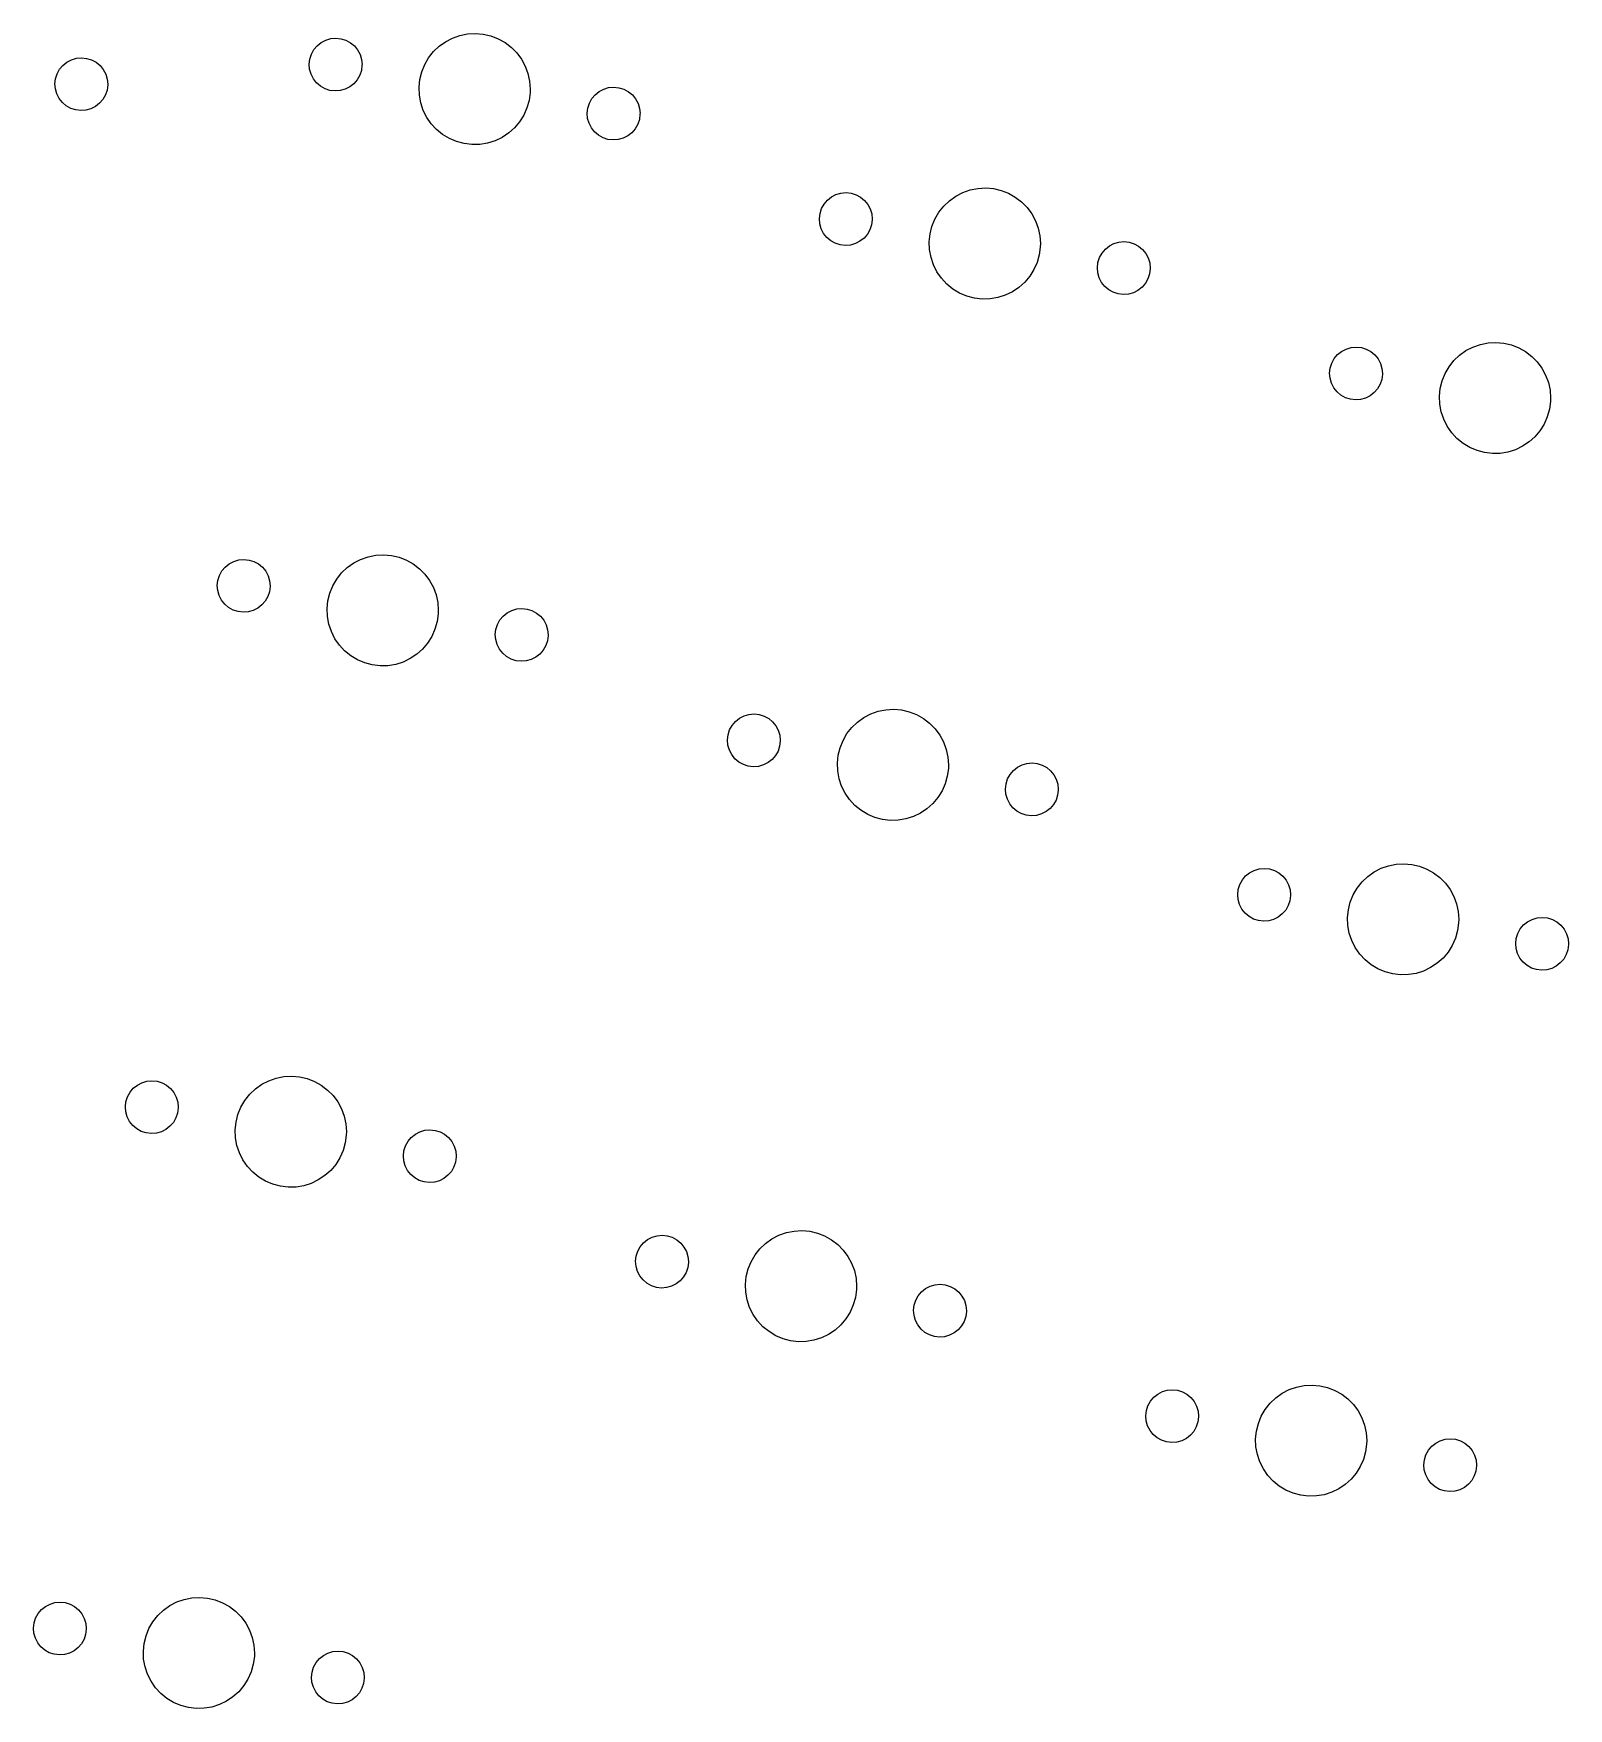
# Model space of a CAD drawing. Extents: x -68 to 324, y -171 to -29.
# Drawn here: x 74.2 to 129.4, y -106.5 to -46.2 of the extents above; entities that cross this region are included whole.
import ezdxf

# ---------------------------------------------------------------- set-up
doc = ezdxf.new("R2010")
doc.units = 0
doc.layers.add('BLACK', color=7, linetype='CONTINUOUS')

msp = doc.modelspace()

# ---------------------------------------------------------------- linework, layer by layer
at = {"layer": 'BLACK', "linetype": 'CONTINUOUS'}
for p, q in [((84.7015, -46.444), (84.8793, -46.3916)), ((84.8793, -46.3916), (85.064, -46.3748)), ((85.064, -46.3748), (85.2484, -46.3942)), ((85.2484, -46.3942), (85.4255, -46.449)), ((89.0152, -46.5017), (89.2659, -46.3714)), ((89.2659, -46.3714), (89.5324, -46.2778)), ((89.5324, -46.2778), (89.8095, -46.2227)), ((89.8095, -46.2227), (90.0916, -46.2072)), ((90.0916, -46.2072), (90.373, -46.2316)), ((90.373, -46.2316), (90.6482, -46.2953)), ((90.6482, -46.2953), (90.9117, -46.3973)), ((90.9117, -46.3973), (91.1582, -46.5353)), ((84.1281, -47.1273), (84.1842, -46.9506)), ((84.1842, -46.9506), (84.2735, -46.7881)), ((84.2735, -46.7881), (84.3927, -46.646)), ((84.3927, -46.646), (84.5371, -46.5299)), ((84.5371, -46.5299), (84.7015, -46.444)), ((85.4255, -46.449), (85.5886, -46.5372)), ((85.5886, -46.5372), (85.7314, -46.6554)), ((85.7314, -46.6554), (85.8486, -46.7991)), ((85.8486, -46.7991), (85.9356, -46.9628)), ((85.9356, -46.9628), (85.9892, -47.1403)), ((88.406, -47.0828), (88.5809, -46.8609)), ((88.5809, -46.8609), (88.7853, -46.6659)), ((88.7853, -46.6659), (89.0152, -46.5017)), ((91.1582, -46.5353), (91.3828, -46.7067)), ((91.3828, -46.7067), (91.581, -46.908)), ((91.581, -46.908), (91.7488, -47.1353)), ((75.0323, -47.6581), (75.1216, -47.4956)), ((75.1216, -47.4956), (75.2407, -47.3536)), ((75.2407, -47.3536), (75.3852, -47.2374)), ((75.3852, -47.2374), (75.5496, -47.1515)), ((75.5496, -47.1515), (75.7274, -47.0992)), ((75.7274, -47.0992), (75.9121, -47.0824)), ((75.9121, -47.0824), (76.0965, -47.1017)), ((76.0965, -47.1017), (76.2736, -47.1566)), ((76.2736, -47.1566), (76.4367, -47.2448)), ((76.4367, -47.2448), (76.5795, -47.3629)), ((76.5795, -47.3629), (76.6967, -47.5066)), ((76.6967, -47.5066), (76.7837, -47.6703)), ((84.1074, -47.3115), (84.1281, -47.1273)), ((84.1229, -47.4963), (84.1074, -47.3115)), ((84.174, -47.6745), (84.1229, -47.4963)), ((85.9837, -47.5353), (85.9252, -47.7112)), ((86.007, -47.3513), (85.9837, -47.5353)), ((85.9892, -47.1403), (86.0073, -47.3248)), ((86.0073, -47.3248), (86.007, -47.3513)), ((88.0899, -47.8631), (88.158, -47.5889)), ((88.158, -47.5889), (88.2641, -47.3271)), ((88.2641, -47.3271), (88.406, -47.0828)), ((91.7488, -47.1353), (91.883, -47.3839)), ((91.883, -47.3839), (91.9807, -47.6489)), ((74.9555, -48.0191), (74.9762, -47.8348)), ((74.971, -48.2038), (74.9555, -48.0191)), ((75.0221, -48.3821), (74.971, -48.2038)), ((74.9762, -47.8348), (75.0323, -47.6581)), ((76.7837, -47.6703), (76.8373, -47.8478)), ((76.8551, -48.0589), (76.8318, -48.2428)), ((76.8373, -47.8478), (76.8554, -48.0323)), ((76.8554, -48.0323), (76.8551, -48.0589)), ((84.2588, -47.8394), (84.174, -47.6745)), ((84.374, -47.9847), (84.2588, -47.8394)), ((84.5152, -48.1049), (84.374, -47.9847)), ((84.677, -48.1953), (84.5152, -48.1049)), ((84.8533, -48.2526), (84.677, -48.1953)), ((85.4009, -48.2105), (85.2223, -48.2604)), ((85.5664, -48.1269), (85.4009, -48.2105)), ((85.7125, -48.0128), (85.5664, -48.1269)), ((85.8336, -47.8724), (85.7125, -48.0128)), ((85.9252, -47.7112), (85.8336, -47.8724)), ((88.0611, -48.1441), (88.0899, -47.8631)), ((88.0722, -48.4264), (88.0611, -48.1441)), ((91.9807, -47.6489), (92.0402, -47.9251)), ((92.0402, -47.9251), (92.0602, -48.2069)), ((92.0602, -48.2069), (92.0562, -48.3325)), ((94.5428, -48.2941), (94.7071, -48.2082)), ((94.7071, -48.2082), (94.885, -48.1559)), ((94.885, -48.1559), (95.0696, -48.1391)), ((95.0696, -48.1391), (95.254, -48.1585)), ((95.254, -48.1585), (95.4311, -48.2133)), ((95.4311, -48.2133), (95.5942, -48.3015)), ((75.1069, -48.547), (75.0221, -48.3821)), ((75.2221, -48.6923), (75.1069, -48.547)), ((75.3633, -48.8124), (75.2221, -48.6923)), ((75.5251, -48.9029), (75.3633, -48.8124)), ((76.5606, -48.7203), (76.4145, -48.8344)), ((76.6817, -48.5799), (76.5606, -48.7203)), ((76.7733, -48.4187), (76.6817, -48.5799)), ((76.8318, -48.2428), (76.7733, -48.4187)), ((85.0374, -48.2746), (84.8533, -48.2526)), ((85.2223, -48.2604), (85.0374, -48.2746)), ((88.123, -48.7043), (88.0722, -48.4264)), ((88.2124, -48.9723), (88.123, -48.7043)), ((92.0186, -48.6125), (91.9419, -48.8844)), ((92.0562, -48.3325), (92.0186, -48.6125)), ((94.1337, -48.8915), (94.1898, -48.7148)), ((94.1898, -48.7148), (94.2791, -48.5523)), ((94.2791, -48.5523), (94.3983, -48.4103)), ((94.3983, -48.4103), (94.5428, -48.2941)), ((95.5942, -48.3015), (95.7371, -48.4197)), ((95.7371, -48.4197), (95.8543, -48.5633)), ((95.8543, -48.5633), (95.9413, -48.727)), ((95.9413, -48.727), (95.9949, -48.9045)), ((75.7014, -48.9602), (75.5251, -48.9029)), ((75.8855, -48.9821), (75.7014, -48.9602)), ((76.0704, -48.9679), (75.8855, -48.9821)), ((76.249, -48.918), (76.0704, -48.9679)), ((76.4145, -48.8344), (76.249, -48.918)), ((88.3387, -49.225), (88.2124, -48.9723)), ((88.4993, -49.4574), (88.3387, -49.225)), ((91.6782, -49.3825), (91.4964, -49.5988)), ((91.8277, -49.1428), (91.6782, -49.3825)), ((91.9419, -48.8844), (91.8277, -49.1428)), ((94.1131, -49.0758), (94.1337, -48.8915)), ((94.1286, -49.2606), (94.1131, -49.0758)), ((94.1797, -49.4388), (94.1286, -49.2606)), ((95.9894, -49.2995), (95.9308, -49.4755)), ((96.0126, -49.1156), (95.9894, -49.2995)), ((95.9949, -48.9045), (96.013, -49.0891)), ((96.013, -49.0891), (96.0126, -49.1156)), ((88.6911, -49.6649), (88.4993, -49.4574)), ((88.9101, -49.8432), (88.6911, -49.6649)), ((89.1522, -49.9889), (88.9101, -49.8432)), ((89.4123, -50.0991), (89.1522, -49.9889)), ((91.0511, -49.9442), (90.7964, -50.0665)), ((91.286, -49.7872), (91.0511, -49.9442)), ((91.4964, -49.5988), (91.286, -49.7872)), ((94.2644, -49.6037), (94.1797, -49.4388)), ((94.3796, -49.749), (94.2644, -49.6037)), ((94.5208, -49.8692), (94.3796, -49.749)), ((94.6826, -49.9596), (94.5208, -49.8692)), ((94.859, -50.0169), (94.6826, -49.9596)), ((95.0431, -50.0389), (94.859, -50.0169)), ((95.2279, -50.0246), (95.0431, -50.0389)), ((95.4065, -49.9748), (95.2279, -50.0246)), ((95.572, -49.8912), (95.4065, -49.9748)), ((95.7181, -49.777), (95.572, -49.8912)), ((95.8393, -49.6367), (95.7181, -49.777)), ((95.9308, -49.4755), (95.8393, -49.6367)), ((89.6854, -50.1715), (89.4123, -50.0991)), ((89.9659, -50.2047), (89.6854, -50.1715)), ((90.2484, -50.1981), (89.9659, -50.2047)), ((90.527, -50.1517), (90.2484, -50.1981)), ((90.7964, -50.0665), (90.527, -50.1517)), ((107.629, -51.9307), (107.896, -51.8371)), ((107.896, -51.8371), (108.173, -51.782)), ((108.173, -51.782), (108.455, -51.7664)), ((108.455, -51.7664), (108.737, -51.7908)), ((108.737, -51.7908), (109.012, -51.8546)), ((102.548, -52.5098), (102.637, -52.3473)), ((102.637, -52.3473), (102.756, -52.2053)), ((102.756, -52.2053), (102.901, -52.0891)), ((102.901, -52.0891), (103.065, -52.0032)), ((103.065, -52.0032), (103.243, -51.9509)), ((103.243, -51.9509), (103.428, -51.9341)), ((103.428, -51.9341), (103.612, -51.9535)), ((103.612, -51.9535), (103.789, -52.0083)), ((103.789, -52.0083), (103.952, -52.0965)), ((103.952, -52.0965), (104.095, -52.2147)), ((104.095, -52.2147), (104.212, -52.3583)), ((104.212, -52.3583), (104.299, -52.5221)), ((106.77, -52.642), (106.945, -52.4202)), ((106.945, -52.4202), (107.149, -52.2252)), ((107.149, -52.2252), (107.379, -52.0609)), ((107.379, -52.0609), (107.629, -51.9307)), ((109.012, -51.8546), (109.275, -51.9565)), ((109.275, -51.9565), (109.522, -52.0946)), ((109.522, -52.0946), (109.746, -52.266)), ((109.746, -52.266), (109.945, -52.4673)), ((102.471, -52.8708), (102.492, -52.6866)), ((102.487, -53.0556), (102.471, -52.8708)), ((102.492, -52.6866), (102.548, -52.5098)), ((104.299, -52.5221), (104.353, -52.6995)), ((104.371, -52.9106), (104.347, -53.0945)), ((104.353, -52.6995), (104.371, -52.8841)), ((104.371, -52.8841), (104.371, -52.9106)), ((106.522, -53.1482), (106.628, -52.8863)), ((106.628, -52.8863), (106.77, -52.642)), ((109.945, -52.4673), (110.112, -52.6945)), ((110.112, -52.6945), (110.247, -52.9432)), ((110.247, -52.9432), (110.344, -53.2082)), ((102.538, -53.2338), (102.487, -53.0556)), ((102.622, -53.3987), (102.538, -53.2338)), ((102.738, -53.544), (102.622, -53.3987)), ((102.879, -53.6642), (102.738, -53.544)), ((104.076, -53.572), (103.93, -53.6862)), ((104.197, -53.4317), (104.076, -53.572)), ((104.289, -53.2705), (104.197, -53.4317)), ((104.347, -53.0945), (104.289, -53.2705)), ((106.425, -53.7034), (106.454, -53.4223)), ((106.454, -53.4223), (106.522, -53.1482)), ((110.344, -53.2082), (110.404, -53.4844)), ((110.404, -53.4844), (110.424, -53.7662)), ((103.041, -53.7546), (102.879, -53.6642)), ((103.217, -53.8119), (103.041, -53.7546)), ((103.401, -53.8339), (103.217, -53.8119)), ((103.586, -53.8196), (103.401, -53.8339)), ((103.765, -53.7698), (103.586, -53.8196)), ((103.93, -53.6862), (103.765, -53.7698)), ((106.436, -53.9857), (106.425, -53.7034)), ((106.487, -54.2636), (106.436, -53.9857)), ((110.382, -54.1718), (110.306, -54.4437)), ((110.42, -53.8918), (110.382, -54.1718)), ((110.424, -53.7662), (110.42, -53.8918)), ((112.553, -54.2741), (112.643, -54.1116)), ((112.643, -54.1116), (112.762, -53.9696)), ((112.762, -53.9696), (112.906, -53.8534)), ((112.906, -53.8534), (113.071, -53.7675)), ((113.071, -53.7675), (113.249, -53.7152)), ((113.249, -53.7152), (113.433, -53.6984)), ((113.433, -53.6984), (113.618, -53.7177)), ((113.618, -53.7177), (113.795, -53.7726)), ((113.795, -53.7726), (113.958, -53.8607)), ((113.958, -53.8607), (114.101, -53.9789)), ((114.101, -53.9789), (114.218, -54.1226)), ((114.218, -54.1226), (114.305, -54.2863)), ((106.576, -54.5316), (106.487, -54.2636)), ((106.702, -54.7843), (106.576, -54.5316)), ((106.863, -55.0167), (106.702, -54.7843)), ((110.191, -54.7021), (110.042, -54.9418)), ((110.306, -54.4437), (110.191, -54.7021)), ((112.477, -54.6351), (112.497, -54.4508)), ((112.492, -54.8198), (112.477, -54.6351)), ((112.543, -54.9981), (112.492, -54.8198)), ((112.497, -54.4508), (112.553, -54.2741)), ((114.305, -54.2863), (114.359, -54.4638)), ((114.376, -54.6749), (114.353, -54.8588)), ((114.359, -54.4638), (114.377, -54.6483)), ((114.377, -54.6483), (114.376, -54.6749)), ((107.055, -55.2241), (106.863, -55.0167)), ((107.274, -55.4025), (107.055, -55.2241)), ((107.516, -55.5482), (107.274, -55.4025)), ((109.65, -55.3465), (109.415, -55.5035)), ((109.86, -55.158), (109.65, -55.3465)), ((110.042, -54.9418), (109.86, -55.158)), ((112.628, -55.163), (112.543, -54.9981)), ((112.743, -55.3083), (112.628, -55.163)), ((112.884, -55.4284), (112.743, -55.3083)), ((113.046, -55.5189), (112.884, -55.4284)), ((113.936, -55.4504), (113.77, -55.534)), ((114.082, -55.3363), (113.936, -55.4504)), ((114.203, -55.1959), (114.082, -55.3363)), ((114.294, -55.0347), (114.203, -55.1959)), ((114.353, -54.8588), (114.294, -55.0347)), ((107.776, -55.6584), (107.516, -55.5482)), ((108.049, -55.7308), (107.776, -55.6584)), ((108.33, -55.764), (108.049, -55.7308)), ((108.612, -55.7573), (108.33, -55.764)), ((108.891, -55.7109), (108.612, -55.7573)), ((109.16, -55.6258), (108.891, -55.7109)), ((109.415, -55.5035), (109.16, -55.6258)), ((113.223, -55.5762), (113.046, -55.5189)), ((113.407, -55.5981), (113.223, -55.5762)), ((113.592, -55.5839), (113.407, -55.5981)), ((113.77, -55.534), (113.592, -55.5839)), ((121.001, -57.9066), (121.12, -57.7646)), ((121.12, -57.7646), (121.264, -57.6484)), ((121.264, -57.6484), (121.429, -57.5625)), ((121.429, -57.5625), (121.607, -57.5102)), ((121.607, -57.5102), (121.791, -57.4934)), ((121.791, -57.4934), (121.976, -57.5127)), ((121.976, -57.5127), (122.153, -57.5676)), ((122.153, -57.5676), (122.316, -57.6557)), ((122.316, -57.6557), (122.459, -57.7739)), ((122.459, -57.7739), (122.576, -57.9176)), ((125.308, -57.9794), (125.513, -57.7844)), ((125.513, -57.7844), (125.742, -57.6202)), ((125.742, -57.6202), (125.993, -57.49)), ((125.993, -57.49), (126.26, -57.3964)), ((126.26, -57.3964), (126.537, -57.3412)), ((126.537, -57.3412), (126.819, -57.3257)), ((126.819, -57.3257), (127.1, -57.3501)), ((127.1, -57.3501), (127.375, -57.4139)), ((127.375, -57.4139), (127.639, -57.5158)), ((127.639, -57.5158), (127.885, -57.6539)), ((127.885, -57.6539), (128.11, -57.8252)), ((128.11, -57.8252), (128.308, -58.0266)), ((120.835, -58.4301), (120.855, -58.2458)), ((120.85, -58.6148), (120.835, -58.4301)), ((120.855, -58.2458), (120.911, -58.0691)), ((120.911, -58.0691), (121.001, -57.9066)), ((122.576, -57.9176), (122.663, -58.0813)), ((122.663, -58.0813), (122.716, -58.2588)), ((122.734, -58.4699), (122.711, -58.6538)), ((122.716, -58.2588), (122.735, -58.4433)), ((122.735, -58.4433), (122.734, -58.4699)), ((124.885, -58.7074), (124.991, -58.4456)), ((124.991, -58.4456), (125.133, -58.2013)), ((125.133, -58.2013), (125.308, -57.9794)), ((128.308, -58.0266), (128.476, -58.2538)), ((128.476, -58.2538), (128.61, -58.5024)), ((120.901, -58.7931), (120.85, -58.6148)), ((120.986, -58.958), (120.901, -58.7931)), ((121.101, -59.1033), (120.986, -58.958)), ((122.561, -58.9909), (122.44, -59.1313)), ((122.652, -58.8297), (122.561, -58.9909)), ((122.711, -58.6538), (122.652, -58.8297)), ((124.788, -59.2626), (124.817, -58.9816)), ((124.817, -58.9816), (124.885, -58.7074)), ((128.61, -58.5024), (128.708, -58.7675)), ((128.708, -58.7675), (128.767, -59.0437)), ((128.767, -59.0437), (128.787, -59.3255)), ((121.242, -59.2234), (121.101, -59.1033)), ((121.404, -59.3139), (121.242, -59.2234)), ((121.581, -59.3712), (121.404, -59.3139)), ((121.765, -59.3931), (121.581, -59.3712)), ((121.95, -59.3789), (121.765, -59.3931)), ((122.128, -59.329), (121.95, -59.3789)), ((122.294, -59.2454), (122.128, -59.329)), ((122.44, -59.1313), (122.294, -59.2454)), ((124.799, -59.5449), (124.788, -59.2626)), ((124.85, -59.8228), (124.799, -59.5449)), ((128.783, -59.451), (128.746, -59.731)), ((128.787, -59.3255), (128.783, -59.451)), ((124.94, -60.0908), (124.85, -59.8228)), ((125.066, -60.3436), (124.94, -60.0908)), ((128.555, -60.2613), (128.405, -60.501)), ((128.669, -60.0029), (128.555, -60.2613)), ((128.746, -59.731), (128.669, -60.0029)), ((125.227, -60.576), (125.066, -60.3436)), ((125.418, -60.7834), (125.227, -60.576)), ((125.637, -60.9618), (125.418, -60.7834)), ((128.224, -60.7173), (128.013, -60.9058)), ((128.405, -60.501), (128.224, -60.7173)), ((125.879, -61.1075), (125.637, -60.9618)), ((126.14, -61.2176), (125.879, -61.1075)), ((126.413, -61.29), (126.14, -61.2176)), ((126.693, -61.3232), (126.413, -61.29)), ((126.976, -61.3166), (126.693, -61.3232)), ((127.254, -61.2702), (126.976, -61.3166)), ((127.524, -61.185), (127.254, -61.2702)), ((127.778, -61.0627), (127.524, -61.185)), ((128.013, -60.9058), (127.778, -61.0627)), ((85.9579, -65.132), (86.2244, -65.0384)), ((86.2244, -65.0384), (86.5015, -64.9833)), ((86.5015, -64.9833), (86.7836, -64.9678)), ((86.7836, -64.9678), (87.065, -64.9921)), ((87.065, -64.9921), (87.3402, -65.0559)), ((87.3402, -65.0559), (87.6037, -65.1579)), ((80.8762, -65.7111), (80.9655, -65.5487)), ((80.9655, -65.5487), (81.0847, -65.4066)), ((81.0847, -65.4066), (81.2291, -65.2905)), ((81.2291, -65.2905), (81.3935, -65.2046)), ((81.3935, -65.2046), (81.5713, -65.1522)), ((81.5713, -65.1522), (81.756, -65.1354)), ((81.756, -65.1354), (81.9404, -65.1548)), ((81.9404, -65.1548), (82.1175, -65.2096)), ((82.1175, -65.2096), (82.2806, -65.2978)), ((82.2806, -65.2978), (82.4234, -65.416)), ((82.4234, -65.416), (82.5406, -65.5597)), ((82.5406, -65.5597), (82.6277, -65.7234)), ((85.098, -65.8434), (85.2729, -65.6215)), ((85.2729, -65.6215), (85.4773, -65.4265)), ((85.4773, -65.4265), (85.7072, -65.2622)), ((85.7072, -65.2622), (85.9579, -65.132)), ((87.6037, -65.1579), (87.8502, -65.2959)), ((87.8502, -65.2959), (88.0748, -65.4673)), ((88.0748, -65.4673), (88.273, -65.6686)), ((88.273, -65.6686), (88.4408, -65.8959)), ((80.7994, -66.0721), (80.8201, -65.8879)), ((80.8149, -66.2569), (80.7994, -66.0721)), ((80.866, -66.4351), (80.8149, -66.2569)), ((80.8201, -65.8879), (80.8762, -65.7111)), ((82.6757, -66.2959), (82.6172, -66.4718)), ((82.6277, -65.7234), (82.6812, -65.9009)), ((82.699, -66.1119), (82.6757, -66.2959)), ((82.6812, -65.9009), (82.6993, -66.0854)), ((82.6993, -66.0854), (82.699, -66.1119)), ((84.85, -66.3495), (84.9561, -66.0876)), ((84.9561, -66.0876), (85.098, -65.8434)), ((88.4408, -65.8959), (88.575, -66.1445)), ((88.575, -66.1445), (88.6727, -66.4095)), ((80.9508, -66.6), (80.866, -66.4351)), ((81.066, -66.7453), (80.9508, -66.6)), ((81.2072, -66.8655), (81.066, -66.7453)), ((81.369, -66.9559), (81.2072, -66.8655)), ((82.2584, -66.8875), (82.0929, -66.9711)), ((82.4045, -66.7733), (82.2584, -66.8875)), ((82.5256, -66.633), (82.4045, -66.7733)), ((82.6172, -66.4718), (82.5256, -66.633)), ((84.7531, -66.9047), (84.7819, -66.6237)), ((84.7642, -67.187), (84.7531, -66.9047)), ((84.7819, -66.6237), (84.85, -66.3495)), ((88.6727, -66.4095), (88.7322, -66.6857)), ((88.7322, -66.6857), (88.7522, -66.9675)), ((91.577, -66.9165), (91.7616, -66.8997)), ((91.7616, -66.8997), (91.946, -66.9191)), ((81.5453, -67.0132), (81.369, -66.9559)), ((81.7294, -67.0352), (81.5453, -67.0132)), ((81.9143, -67.021), (81.7294, -67.0352)), ((82.0929, -66.9711), (81.9143, -67.021)), ((84.815, -67.4649), (84.7642, -67.187)), ((84.9044, -67.7329), (84.815, -67.4649)), ((88.7106, -67.3731), (88.6339, -67.645)), ((88.7482, -67.0931), (88.7106, -67.3731)), ((88.7522, -66.9675), (88.7482, -67.0931)), ((90.8257, -67.6521), (90.8818, -67.4754)), ((90.8818, -67.4754), (90.9711, -67.3129)), ((90.9711, -67.3129), (91.0903, -67.1709)), ((91.0903, -67.1709), (91.2348, -67.0547)), ((91.2348, -67.0547), (91.3991, -66.9688)), ((91.3991, -66.9688), (91.577, -66.9165)), ((91.946, -66.9191), (92.1231, -66.9739)), ((92.1231, -66.9739), (92.2862, -67.0621)), ((92.2862, -67.0621), (92.4291, -67.1803)), ((92.4291, -67.1803), (92.5463, -67.3239)), ((92.5463, -67.3239), (92.6333, -67.4876)), ((92.6333, -67.4876), (92.6869, -67.6651)), ((85.0307, -67.9856), (84.9044, -67.7329)), ((85.1913, -68.218), (85.0307, -67.9856)), ((88.5197, -67.9034), (88.3702, -68.1431)), ((88.6339, -67.645), (88.5197, -67.9034)), ((90.8051, -67.8364), (90.8257, -67.6521)), ((90.8206, -68.0211), (90.8051, -67.8364)), ((90.8717, -68.1994), (90.8206, -68.0211)), ((92.6814, -68.0601), (92.6228, -68.2361)), ((92.7046, -67.8762), (92.6814, -68.0601)), ((92.6869, -67.6651), (92.705, -67.8497)), ((92.705, -67.8497), (92.7046, -67.8762)), ((85.3831, -68.4255), (85.1913, -68.218)), ((85.6021, -68.6038), (85.3831, -68.4255)), ((85.8442, -68.7495), (85.6021, -68.6038)), ((87.7431, -68.7048), (87.4884, -68.8271)), ((87.978, -68.5478), (87.7431, -68.7048)), ((88.1884, -68.3593), (87.978, -68.5478)), ((88.3702, -68.1431), (88.1884, -68.3593)), ((90.9564, -68.3643), (90.8717, -68.1994)), ((91.0716, -68.5096), (90.9564, -68.3643)), ((91.2128, -68.6297), (91.0716, -68.5096)), ((91.3746, -68.7202), (91.2128, -68.6297)), ((92.264, -68.6518), (92.0985, -68.7354)), ((92.4101, -68.5376), (92.264, -68.6518)), ((92.5313, -68.3973), (92.4101, -68.5376)), ((92.6228, -68.2361), (92.5313, -68.3973)), ((86.1043, -68.8597), (85.8442, -68.7495)), ((86.3774, -68.9321), (86.1043, -68.8597)), ((86.6579, -68.9653), (86.3774, -68.9321)), ((86.9404, -68.9586), (86.6579, -68.9653)), ((87.219, -68.9123), (86.9404, -68.9586)), ((87.4884, -68.8271), (87.219, -68.9123)), ((91.551, -68.7775), (91.3746, -68.7202)), ((91.7351, -68.7994), (91.551, -68.7775)), ((91.9199, -68.7852), (91.7351, -68.7994)), ((92.0985, -68.7354), (91.9199, -68.7852)), ((99.2398, -71.2704), (99.3291, -71.1079)), ((99.3291, -71.1079), (99.4483, -70.9659)), ((99.4483, -70.9659), (99.5928, -70.8497)), ((99.5928, -70.8497), (99.7571, -70.7638)), ((99.7571, -70.7638), (99.935, -70.7115)), ((99.935, -70.7115), (100.12, -70.6947)), ((100.12, -70.6947), (100.304, -70.7141)), ((100.304, -70.7141), (100.481, -70.7689)), ((100.481, -70.7689), (100.644, -70.8571)), ((100.644, -70.8571), (100.787, -70.9753)), ((100.787, -70.9753), (100.904, -71.1189)), ((100.904, -71.1189), (100.991, -71.2826)), ((103.637, -71.1808), (103.841, -70.9858)), ((103.841, -70.9858), (104.071, -70.8215)), ((104.071, -70.8215), (104.321, -70.6913)), ((104.321, -70.6913), (104.588, -70.5977)), ((104.588, -70.5977), (104.865, -70.5426)), ((104.865, -70.5426), (105.147, -70.527)), ((105.147, -70.527), (105.429, -70.5514)), ((105.429, -70.5514), (105.704, -70.6152)), ((105.704, -70.6152), (105.967, -70.7171)), ((105.967, -70.7171), (106.214, -70.8552)), ((106.214, -70.8552), (106.438, -71.0266)), ((106.438, -71.0266), (106.637, -71.2279)), ((99.1631, -71.6314), (99.1837, -71.4471)), ((99.1786, -71.8161), (99.1631, -71.6314)), ((99.1837, -71.4471), (99.2398, -71.2704)), ((100.991, -71.2826), (101.045, -71.4601)), ((101.063, -71.6712), (101.039, -71.8551)), ((101.045, -71.4601), (101.063, -71.6447)), ((101.063, -71.6447), (101.063, -71.6712)), ((103.214, -71.9088), (103.32, -71.6469)), ((103.32, -71.6469), (103.462, -71.4026)), ((103.462, -71.4026), (103.637, -71.1808)), ((106.637, -71.2279), (106.804, -71.4551)), ((106.804, -71.4551), (106.939, -71.7038)), ((106.939, -71.7038), (107.036, -71.9688)), ((99.2297, -71.9944), (99.1786, -71.8161)), ((99.3144, -72.1593), (99.2297, -71.9944)), ((99.4296, -72.3046), (99.3144, -72.1593)), ((99.5708, -72.4247), (99.4296, -72.3046)), ((100.768, -72.3326), (100.622, -72.4468)), ((100.889, -72.1923), (100.768, -72.3326)), ((100.981, -72.0311), (100.889, -72.1923)), ((101.039, -71.8551), (100.981, -72.0311)), ((103.117, -72.464), (103.146, -72.1829)), ((103.146, -72.1829), (103.214, -71.9088)), ((107.036, -71.9688), (107.096, -72.245)), ((107.096, -72.245), (107.116, -72.5268)), ((99.7326, -72.5152), (99.5708, -72.4247)), ((99.909, -72.5725), (99.7326, -72.5152)), ((100.093, -72.5944), (99.909, -72.5725)), ((100.278, -72.5802), (100.093, -72.5944)), ((100.457, -72.5304), (100.278, -72.5802)), ((100.622, -72.4468), (100.457, -72.5304)), ((103.128, -72.7463), (103.117, -72.464)), ((103.179, -73.0242), (103.128, -72.7463)), ((107.074, -72.9324), (106.998, -73.2043)), ((107.112, -72.6524), (107.074, -72.9324)), ((107.116, -72.5268), (107.112, -72.6524)), ((109.245, -73.0347), (109.335, -72.8722)), ((109.335, -72.8722), (109.454, -72.7302)), ((109.454, -72.7302), (109.598, -72.614)), ((109.598, -72.614), (109.763, -72.5281)), ((109.763, -72.5281), (109.941, -72.4757)), ((109.941, -72.4757), (110.125, -72.4589)), ((110.125, -72.4589), (110.31, -72.4783)), ((110.31, -72.4783), (110.487, -72.5332)), ((110.487, -72.5332), (110.65, -72.6213)), ((110.65, -72.6213), (110.793, -72.7395)), ((110.793, -72.7395), (110.91, -72.8832)), ((110.91, -72.8832), (110.997, -73.0469)), ((103.268, -73.2922), (103.179, -73.0242)), ((103.394, -73.5449), (103.268, -73.2922)), ((106.883, -73.4626), (106.734, -73.7024)), ((106.998, -73.2043), (106.883, -73.4626)), ((109.169, -73.3957), (109.189, -73.2114)), ((109.184, -73.5804), (109.169, -73.3957)), ((109.189, -73.2114), (109.245, -73.0347)), ((110.997, -73.0469), (111.051, -73.2244)), ((111.068, -73.4354), (111.045, -73.6194)), ((111.051, -73.2244), (111.069, -73.4089)), ((111.069, -73.4089), (111.068, -73.4354)), ((103.555, -73.7773), (103.394, -73.5449)), ((103.747, -73.9847), (103.555, -73.7773)), ((103.966, -74.1631), (103.747, -73.9847)), ((106.342, -74.1071), (106.107, -74.2641)), ((106.552, -73.9186), (106.342, -74.1071)), ((106.734, -73.7024), (106.552, -73.9186)), ((109.235, -73.7586), (109.184, -73.5804)), ((109.32, -73.9235), (109.235, -73.7586)), ((109.435, -74.0688), (109.32, -73.9235)), ((109.576, -74.189), (109.435, -74.0688)), ((110.774, -74.0969), (110.628, -74.211)), ((110.895, -73.9565), (110.774, -74.0969)), ((110.986, -73.7953), (110.895, -73.9565)), ((111.045, -73.6194), (110.986, -73.7953)), ((104.208, -74.3088), (103.966, -74.1631)), ((104.468, -74.419), (104.208, -74.3088)), ((104.741, -74.4914), (104.468, -74.419)), ((105.022, -74.5246), (104.741, -74.4914)), ((105.304, -74.5179), (105.022, -74.5246)), ((105.583, -74.4715), (105.304, -74.5179)), ((105.852, -74.3863), (105.583, -74.4715)), ((106.107, -74.2641), (105.852, -74.3863)), ((109.738, -74.2795), (109.576, -74.189)), ((109.915, -74.3368), (109.738, -74.2795)), ((110.099, -74.3587), (109.915, -74.3368)), ((110.284, -74.3445), (110.099, -74.3587)), ((110.462, -74.2946), (110.284, -74.3445)), ((110.628, -74.211), (110.462, -74.2946)), ((117.693, -76.6672), (117.812, -76.5252)), ((117.812, -76.5252), (117.956, -76.409)), ((117.956, -76.409), (118.121, -76.3231)), ((118.121, -76.3231), (118.299, -76.2707)), ((118.299, -76.2707), (118.483, -76.2539)), ((118.483, -76.2539), (118.668, -76.2733)), ((118.668, -76.2733), (118.845, -76.3282)), ((118.845, -76.3282), (119.008, -76.4163)), ((119.008, -76.4163), (119.151, -76.5345)), ((119.151, -76.5345), (119.268, -76.6782)), ((122, -76.74), (122.205, -76.545)), ((122.205, -76.545), (122.434, -76.3808)), ((122.434, -76.3808), (122.685, -76.2505)), ((122.685, -76.2505), (122.952, -76.1569)), ((122.952, -76.1569), (123.229, -76.1018)), ((123.229, -76.1018), (123.511, -76.0863)), ((123.511, -76.0863), (123.792, -76.1107)), ((123.792, -76.1107), (124.067, -76.1745)), ((124.067, -76.1745), (124.331, -76.2764)), ((124.331, -76.2764), (124.577, -76.4144)), ((124.577, -76.4144), (124.802, -76.5858)), ((117.527, -77.1907), (117.547, -77.0064)), ((117.547, -77.0064), (117.603, -76.8297)), ((117.603, -76.8297), (117.693, -76.6672)), ((119.268, -76.6782), (119.355, -76.8419)), ((119.355, -76.8419), (119.408, -77.0194)), ((119.408, -77.0194), (119.427, -77.2039)), ((121.683, -77.2062), (121.825, -76.9619)), ((121.825, -76.9619), (122, -76.74)), ((124.802, -76.5858), (125, -76.7872)), ((125, -76.7872), (125.168, -77.0144)), ((125.168, -77.0144), (125.302, -77.263)), ((117.542, -77.3754), (117.527, -77.1907)), ((117.593, -77.5536), (117.542, -77.3754)), ((117.678, -77.7185), (117.593, -77.5536)), ((117.793, -77.8638), (117.678, -77.7185)), ((119.253, -77.7515), (119.132, -77.8919)), ((119.344, -77.5903), (119.253, -77.7515)), ((119.403, -77.4144), (119.344, -77.5903)), ((119.426, -77.2304), (119.403, -77.4144)), ((119.427, -77.2039), (119.426, -77.2304)), ((121.48, -78.0232), (121.509, -77.7422)), ((121.509, -77.7422), (121.577, -77.468)), ((121.577, -77.468), (121.683, -77.2062)), ((125.302, -77.263), (125.4, -77.5281)), ((125.4, -77.5281), (125.459, -77.8043)), ((117.934, -77.984), (117.793, -77.8638)), ((118.096, -78.0745), (117.934, -77.984)), ((118.273, -78.1318), (118.096, -78.0745)), ((118.457, -78.1537), (118.273, -78.1318)), ((118.642, -78.1395), (118.457, -78.1537)), ((118.82, -78.0896), (118.642, -78.1395)), ((118.986, -78.006), (118.82, -78.0896)), ((119.132, -77.8919), (118.986, -78.006)), ((121.491, -78.3055), (121.48, -78.0232)), ((121.542, -78.5834), (121.491, -78.3055)), ((125.475, -78.2116), (125.438, -78.4916)), ((125.459, -77.8043), (125.479, -78.0861)), ((125.479, -78.0861), (125.475, -78.2116)), ((127.698, -78.4315), (127.818, -78.2894)), ((127.818, -78.2894), (127.962, -78.1733)), ((127.962, -78.1733), (128.126, -78.0874)), ((128.126, -78.0874), (128.304, -78.035)), ((128.304, -78.035), (128.489, -78.0182)), ((128.489, -78.0182), (128.673, -78.0376)), ((128.673, -78.0376), (128.85, -78.0924)), ((128.85, -78.0924), (129.013, -78.1806)), ((129.013, -78.1806), (129.156, -78.2988)), ((129.156, -78.2988), (129.274, -78.4425)), ((121.632, -78.8514), (121.542, -78.5834)), ((121.758, -79.1041), (121.632, -78.8514)), ((125.361, -78.7635), (125.247, -79.0219)), ((125.438, -78.4916), (125.361, -78.7635)), ((127.532, -78.9549), (127.553, -78.7707)), ((127.548, -79.1397), (127.532, -78.9549)), ((127.553, -78.7707), (127.609, -78.5939)), ((127.609, -78.5939), (127.698, -78.4315)), ((129.274, -78.4425), (129.361, -78.6062)), ((129.361, -78.6062), (129.414, -78.7837)), ((129.414, -78.7837), (129.432, -78.9682)), ((121.919, -79.3365), (121.758, -79.1041)), ((122.11, -79.544), (121.919, -79.3365)), ((122.329, -79.7224), (122.11, -79.544)), ((124.916, -79.4779), (124.705, -79.6664)), ((125.097, -79.2616), (124.916, -79.4779)), ((125.247, -79.0219), (125.097, -79.2616)), ((127.599, -79.3179), (127.548, -79.1397)), ((127.684, -79.4828), (127.599, -79.3179)), ((127.799, -79.6281), (127.684, -79.4828)), ((129.259, -79.5158), (129.137, -79.6562)), ((129.35, -79.3546), (129.259, -79.5158)), ((129.409, -79.1787), (129.35, -79.3546)), ((129.432, -78.9947), (129.409, -79.1787)), ((129.432, -78.9682), (129.432, -78.9947)), ((122.571, -79.8681), (122.329, -79.7224)), ((122.832, -79.9782), (122.571, -79.8681)), ((123.105, -80.0506), (122.832, -79.9782)), ((123.385, -80.0838), (123.105, -80.0506)), ((123.668, -80.0772), (123.385, -80.0838)), ((123.946, -80.0308), (123.668, -80.0772)), ((124.216, -79.9456), (123.946, -80.0308)), ((124.47, -79.8233), (124.216, -79.9456)), ((124.705, -79.6664), (124.47, -79.8233)), ((127.94, -79.7483), (127.799, -79.6281)), ((128.102, -79.8387), (127.94, -79.7483)), ((128.278, -79.896), (128.102, -79.8387)), ((128.462, -79.918), (128.278, -79.896)), ((128.647, -79.9038), (128.462, -79.918)), ((128.826, -79.8539), (128.647, -79.9038)), ((128.991, -79.7703), (128.826, -79.8539)), ((129.137, -79.6562), (128.991, -79.7703)), ((82.9164, -83.799), (83.1935, -83.7439)), ((83.1935, -83.7439), (83.4756, -83.7284)), ((83.4756, -83.7284), (83.757, -83.7527)), ((83.757, -83.7527), (84.0322, -83.8165)), ((77.5682, -84.4717), (77.6575, -84.3093)), ((77.6575, -84.3093), (77.7767, -84.1672)), ((77.7767, -84.1672), (77.9212, -84.051)), ((77.9212, -84.051), (78.0855, -83.9651)), ((78.0855, -83.9651), (78.2633, -83.9128)), ((78.2633, -83.9128), (78.448, -83.896)), ((78.448, -83.896), (78.6324, -83.9154)), ((78.6324, -83.9154), (78.8095, -83.9702)), ((78.8095, -83.9702), (78.9726, -84.0584)), ((78.9726, -84.0584), (79.1154, -84.1766)), ((79.1154, -84.1766), (79.2326, -84.3203)), ((79.2326, -84.3203), (79.3197, -84.484)), ((81.79, -84.6039), (81.9649, -84.3821)), ((81.9649, -84.3821), (82.1693, -84.1871)), ((82.1693, -84.1871), (82.3992, -84.0228)), ((82.3992, -84.0228), (82.6499, -83.8926)), ((82.6499, -83.8926), (82.9164, -83.799)), ((84.0322, -83.8165), (84.2957, -83.9185)), ((84.2957, -83.9185), (84.5422, -84.0565)), ((84.5422, -84.0565), (84.7668, -84.2279)), ((84.7668, -84.2279), (84.965, -84.4292)), ((77.4914, -84.8327), (77.5121, -84.6485)), ((77.5069, -85.0175), (77.4914, -84.8327)), ((77.5121, -84.6485), (77.5682, -84.4717)), ((79.3197, -84.484), (79.3732, -84.6615)), ((79.391, -84.8725), (79.3677, -85.0564)), ((79.3732, -84.6615), (79.3913, -84.846)), ((79.3913, -84.846), (79.391, -84.8725)), ((81.542, -85.1101), (81.6481, -84.8482)), ((81.6481, -84.8482), (81.79, -84.6039)), ((84.965, -84.4292), (85.1328, -84.6565)), ((85.1328, -84.6565), (85.267, -84.9051)), ((85.267, -84.9051), (85.3647, -85.1701)), ((77.558, -85.1957), (77.5069, -85.0175)), ((77.6428, -85.3606), (77.558, -85.1957)), ((77.758, -85.5059), (77.6428, -85.3606)), ((77.8992, -85.6261), (77.758, -85.5059)), ((79.0965, -85.5339), (78.9504, -85.6481)), ((79.2176, -85.3936), (79.0965, -85.5339)), ((79.3092, -85.2324), (79.2176, -85.3936)), ((79.3677, -85.0564), (79.3092, -85.2324)), ((81.4451, -85.6653), (81.4739, -85.3842)), ((81.4739, -85.3842), (81.542, -85.1101)), ((85.3647, -85.1701), (85.4242, -85.4463)), ((85.4242, -85.4463), (85.4442, -85.7281)), ((78.061, -85.7165), (77.8992, -85.6261)), ((78.2373, -85.7738), (78.061, -85.7165)), ((78.4214, -85.7958), (78.2373, -85.7738)), ((78.6063, -85.7815), (78.4214, -85.7958)), ((78.7849, -85.7317), (78.6063, -85.7815)), ((78.9504, -85.6481), (78.7849, -85.7317)), ((81.4562, -85.9476), (81.4451, -85.6653)), ((81.507, -86.2255), (81.4562, -85.9476)), ((85.4026, -86.1337), (85.3259, -86.4056)), ((85.4402, -85.8537), (85.4026, -86.1337)), ((85.4442, -85.7281), (85.4402, -85.8537)), ((87.5738, -86.236), (87.6631, -86.0735)), ((87.6631, -86.0735), (87.7823, -85.9315)), ((87.7823, -85.9315), (87.9268, -85.8153)), ((87.9268, -85.8153), (88.0911, -85.7294)), ((88.0911, -85.7294), (88.269, -85.6771)), ((88.269, -85.6771), (88.4536, -85.6603)), ((88.4536, -85.6603), (88.638, -85.6796)), ((88.638, -85.6796), (88.8151, -85.7345)), ((88.8151, -85.7345), (88.9782, -85.8227)), ((88.9782, -85.8227), (89.1211, -85.9408)), ((89.1211, -85.9408), (89.2383, -86.0845)), ((89.2383, -86.0845), (89.3253, -86.2482)), ((81.5964, -86.4935), (81.507, -86.2255)), ((81.7227, -86.7462), (81.5964, -86.4935)), ((81.8833, -86.9786), (81.7227, -86.7462)), ((85.2117, -86.664), (85.0622, -86.9037)), ((85.3259, -86.4056), (85.2117, -86.664)), ((87.4971, -86.597), (87.5177, -86.4127)), ((87.5126, -86.7817), (87.4971, -86.597)), ((87.5637, -86.96), (87.5126, -86.7817)), ((87.5177, -86.4127), (87.5738, -86.236)), ((89.3253, -86.2482), (89.3789, -86.4257)), ((89.3966, -86.6368), (89.3734, -86.8207)), ((89.3789, -86.4257), (89.397, -86.6102)), ((89.397, -86.6102), (89.3966, -86.6368)), ((82.0751, -87.186), (81.8833, -86.9786)), ((82.2941, -87.3644), (82.0751, -87.186)), ((82.5362, -87.5101), (82.2941, -87.3644)), ((84.67, -87.3084), (84.4351, -87.4654)), ((84.8804, -87.1199), (84.67, -87.3084)), ((85.0622, -86.9037), (84.8804, -87.1199)), ((87.6484, -87.1249), (87.5637, -86.96)), ((87.7636, -87.2702), (87.6484, -87.1249)), ((87.9048, -87.3903), (87.7636, -87.2702)), ((88.0666, -87.4808), (87.9048, -87.3903)), ((89.1021, -87.2982), (88.956, -87.4124)), ((89.2233, -87.1579), (89.1021, -87.2982)), ((89.3148, -86.9966), (89.2233, -87.1579)), ((89.3734, -86.8207), (89.3148, -86.9966)), ((82.7963, -87.6203), (82.5362, -87.5101)), ((83.0694, -87.6927), (82.7963, -87.6203)), ((83.3499, -87.7259), (83.0694, -87.6927)), ((83.6324, -87.7192), (83.3499, -87.7259)), ((83.9111, -87.6728), (83.6324, -87.7192)), ((84.1804, -87.5877), (83.9111, -87.6728)), ((84.4351, -87.4654), (84.1804, -87.5877)), ((88.243, -87.5381), (88.0666, -87.4808)), ((88.4271, -87.56), (88.243, -87.5381)), ((88.6119, -87.5458), (88.4271, -87.56)), ((88.7905, -87.4959), (88.6119, -87.5458)), ((88.956, -87.4124), (88.7905, -87.4959)), ((96.0211, -89.8685), (96.1403, -89.7265)), ((96.1403, -89.7265), (96.2848, -89.6103)), ((96.2848, -89.6103), (96.4491, -89.5244)), ((96.4491, -89.5244), (96.627, -89.4721)), ((96.627, -89.4721), (96.8116, -89.4553)), ((96.8116, -89.4553), (96.996, -89.4746)), ((96.996, -89.4746), (97.1731, -89.5295)), ((97.1731, -89.5295), (97.3362, -89.6177)), ((97.3362, -89.6177), (97.4791, -89.7358)), ((97.4791, -89.7358), (97.5962, -89.8795)), ((100.329, -89.9413), (100.533, -89.7463)), ((100.533, -89.7463), (100.763, -89.5821)), ((100.763, -89.5821), (101.013, -89.4519)), ((101.013, -89.4519), (101.28, -89.3583)), ((101.28, -89.3583), (101.557, -89.3031)), ((101.557, -89.3031), (101.839, -89.2876)), ((101.839, -89.2876), (102.121, -89.312)), ((102.121, -89.312), (102.396, -89.3758)), ((102.396, -89.3758), (102.659, -89.4777)), ((102.659, -89.4777), (102.906, -89.6158)), ((102.906, -89.6158), (103.13, -89.7872)), ((103.13, -89.7872), (103.329, -89.9885)), ((95.8551, -90.392), (95.8757, -90.2077)), ((95.8706, -90.5767), (95.8551, -90.392)), ((95.8757, -90.2077), (95.9318, -90.031)), ((95.9318, -90.031), (96.0211, -89.8685)), ((97.5962, -89.8795), (97.6833, -90.0432)), ((97.6833, -90.0432), (97.7369, -90.2207)), ((97.7369, -90.2207), (97.755, -90.4052)), ((97.755, -90.4052), (97.7546, -90.4318)), ((99.9057, -90.6693), (100.012, -90.4075)), ((100.012, -90.4075), (100.154, -90.1632)), ((100.154, -90.1632), (100.329, -89.9413)), ((103.329, -89.9885), (103.496, -90.2157)), ((103.496, -90.2157), (103.631, -90.4643)), ((95.9217, -90.755), (95.8706, -90.5767)), ((96.0064, -90.9199), (95.9217, -90.755)), ((96.1216, -91.0652), (96.0064, -90.9199)), ((97.5813, -90.9529), (97.4601, -91.0932)), ((97.6728, -90.7916), (97.5813, -90.9529)), ((97.7314, -90.6157), (97.6728, -90.7916)), ((97.7546, -90.4318), (97.7314, -90.6157)), ((99.8088, -91.2246), (99.8376, -90.9435)), ((99.8376, -90.9435), (99.9057, -90.6693)), ((103.631, -90.4643), (103.728, -90.7294)), ((103.728, -90.7294), (103.788, -91.0056)), ((103.788, -91.0056), (103.808, -91.2874)), ((96.2628, -91.1853), (96.1216, -91.0652)), ((96.4246, -91.2758), (96.2628, -91.1853)), ((96.601, -91.3331), (96.4246, -91.2758)), ((96.7851, -91.355), (96.601, -91.3331)), ((96.9699, -91.3408), (96.7851, -91.355)), ((97.1485, -91.2909), (96.9699, -91.3408)), ((97.314, -91.2074), (97.1485, -91.2909)), ((97.4601, -91.0932), (97.314, -91.2074)), ((99.8199, -91.5068), (99.8088, -91.2246)), ((99.8706, -91.7848), (99.8199, -91.5068)), ((103.804, -91.413), (103.766, -91.6929)), ((103.808, -91.2874), (103.804, -91.413)), ((106.027, -91.6328), (106.146, -91.4908)), ((106.146, -91.4908), (106.29, -91.3746)), ((106.29, -91.3746), (106.455, -91.2887)), ((106.455, -91.2887), (106.633, -91.2363)), ((106.633, -91.2363), (106.817, -91.2195)), ((106.817, -91.2195), (107.002, -91.2389)), ((107.002, -91.2389), (107.179, -91.2937)), ((107.179, -91.2937), (107.342, -91.3819)), ((107.342, -91.3819), (107.485, -91.5001)), ((107.485, -91.5001), (107.602, -91.6438)), ((99.96, -92.0527), (99.8706, -91.7848)), ((100.086, -92.3055), (99.96, -92.0527)), ((103.575, -92.2232), (103.426, -92.4629)), ((103.69, -91.9649), (103.575, -92.2232)), ((103.766, -91.6929), (103.69, -91.9649)), ((105.861, -92.1562), (105.881, -91.972)), ((105.876, -92.341), (105.861, -92.1562)), ((105.881, -91.972), (105.937, -91.7953)), ((105.937, -91.7953), (106.027, -91.6328)), ((107.602, -91.6438), (107.689, -91.8075)), ((107.689, -91.8075), (107.743, -91.985)), ((107.76, -92.196), (107.737, -92.38)), ((107.743, -91.985), (107.761, -92.1695)), ((107.761, -92.1695), (107.76, -92.196)), ((100.247, -92.5379), (100.086, -92.3055)), ((100.439, -92.7453), (100.247, -92.5379)), ((100.658, -92.9237), (100.439, -92.7453)), ((103.244, -92.6792), (103.034, -92.8677)), ((103.426, -92.4629), (103.244, -92.6792)), ((105.927, -92.5192), (105.876, -92.341)), ((106.012, -92.6841), (105.927, -92.5192)), ((106.127, -92.8294), (106.012, -92.6841)), ((107.587, -92.7171), (107.466, -92.8575)), ((107.678, -92.5559), (107.587, -92.7171)), ((107.737, -92.38), (107.678, -92.5559)), ((100.9, -93.0694), (100.658, -92.9237)), ((101.16, -93.1795), (100.9, -93.0694)), ((101.433, -93.2519), (101.16, -93.1795)), ((101.714, -93.2852), (101.433, -93.2519)), ((101.996, -93.2785), (101.714, -93.2852)), ((102.275, -93.2321), (101.996, -93.2785)), ((102.544, -93.1469), (102.275, -93.2321)), ((102.799, -93.0246), (102.544, -93.1469)), ((103.034, -92.8677), (102.799, -93.0246)), ((106.268, -92.9496), (106.127, -92.8294)), ((106.43, -93.0401), (106.268, -92.9496)), ((106.607, -93.0973), (106.43, -93.0401)), ((106.791, -93.1193), (106.607, -93.0973)), ((106.976, -93.1051), (106.791, -93.1193)), ((107.154, -93.0552), (106.976, -93.1051)), ((107.32, -92.9716), (107.154, -93.0552)), ((107.466, -92.8575), (107.32, -92.9716)), ((114.504, -95.2858), (114.648, -95.1696)), ((114.648, -95.1696), (114.813, -95.0837)), ((114.813, -95.0837), (114.991, -95.0313)), ((114.991, -95.0313), (115.175, -95.0145)), ((115.175, -95.0145), (115.36, -95.0339)), ((115.36, -95.0339), (115.537, -95.0887)), ((115.537, -95.0887), (115.7, -95.1769)), ((115.7, -95.1769), (115.843, -95.2951)), ((118.897, -95.3056), (119.126, -95.1414)), ((119.126, -95.1414), (119.377, -95.0111)), ((119.377, -95.0111), (119.644, -94.9175)), ((119.644, -94.9175), (119.921, -94.8624)), ((119.921, -94.8624), (120.203, -94.8469)), ((120.203, -94.8469), (120.484, -94.8713)), ((120.484, -94.8713), (120.759, -94.9351)), ((120.759, -94.9351), (121.023, -95.037)), ((121.023, -95.037), (121.269, -95.175)), ((121.269, -95.175), (121.494, -95.3464)), ((114.219, -95.9512), (114.239, -95.767)), ((114.239, -95.767), (114.295, -95.5903)), ((114.295, -95.5903), (114.385, -95.4278)), ((114.385, -95.4278), (114.504, -95.2858)), ((115.843, -95.2951), (115.96, -95.4388)), ((115.96, -95.4388), (116.047, -95.6025)), ((116.047, -95.6025), (116.1, -95.78)), ((116.1, -95.78), (116.119, -95.9645)), ((118.375, -95.9668), (118.517, -95.7225)), ((118.517, -95.7225), (118.692, -95.5006)), ((118.692, -95.5006), (118.897, -95.3056)), ((121.494, -95.3464), (121.692, -95.5477)), ((121.692, -95.5477), (121.86, -95.775)), ((121.86, -95.775), (121.994, -96.0236)), ((114.234, -96.136), (114.219, -95.9512)), ((114.285, -96.3142), (114.234, -96.136)), ((114.37, -96.4791), (114.285, -96.3142)), ((116.036, -96.3509), (115.945, -96.5121)), ((116.095, -96.175), (116.036, -96.3509)), ((116.118, -95.991), (116.095, -96.175)), ((116.119, -95.9645), (116.118, -95.991)), ((118.201, -96.5028), (118.269, -96.2286)), ((118.269, -96.2286), (118.375, -95.9668)), ((121.994, -96.0236), (122.092, -96.2887)), ((122.092, -96.2887), (122.151, -96.5648)), ((114.485, -96.6244), (114.37, -96.4791)), ((114.626, -96.7446), (114.485, -96.6244)), ((114.788, -96.8351), (114.626, -96.7446)), ((114.965, -96.8923), (114.788, -96.8351)), ((115.149, -96.9143), (114.965, -96.8923)), ((115.334, -96.9001), (115.149, -96.9143)), ((115.512, -96.8502), (115.334, -96.9001)), ((115.678, -96.7666), (115.512, -96.8502)), ((115.824, -96.6525), (115.678, -96.7666)), ((115.945, -96.5121), (115.824, -96.6525)), ((118.172, -96.7838), (118.201, -96.5028)), ((118.183, -97.0661), (118.172, -96.7838)), ((122.167, -96.9722), (122.13, -97.2522)), ((122.151, -96.5648), (122.171, -96.8466)), ((122.171, -96.8466), (122.167, -96.9722)), ((124.51, -97.05), (124.654, -96.9339)), ((124.654, -96.9339), (124.818, -96.848)), ((124.818, -96.848), (124.996, -96.7956)), ((124.996, -96.7956), (125.181, -96.7788)), ((125.181, -96.7788), (125.365, -96.7982)), ((125.365, -96.7982), (125.542, -96.853)), ((125.542, -96.853), (125.705, -96.9412)), ((125.705, -96.9412), (125.848, -97.0594)), ((118.234, -97.344), (118.183, -97.0661)), ((118.324, -97.612), (118.234, -97.344)), ((118.45, -97.8647), (118.324, -97.612)), ((122.053, -97.5241), (121.939, -97.7825)), ((122.13, -97.2522), (122.053, -97.5241)), ((124.224, -97.7155), (124.245, -97.5313)), ((124.245, -97.5313), (124.301, -97.3545)), ((124.301, -97.3545), (124.39, -97.1921)), ((124.39, -97.1921), (124.51, -97.05)), ((125.848, -97.0594), (125.966, -97.2031)), ((125.966, -97.2031), (126.053, -97.3668)), ((126.053, -97.3668), (126.106, -97.5443)), ((126.106, -97.5443), (126.124, -97.7288)), ((118.611, -98.0971), (118.45, -97.8647)), ((118.802, -98.3046), (118.611, -98.0971)), ((121.608, -98.2385), (121.397, -98.427)), ((121.789, -98.0222), (121.608, -98.2385)), ((121.939, -97.7825), (121.789, -98.0222)), ((124.24, -97.9003), (124.224, -97.7155)), ((124.291, -98.0785), (124.24, -97.9003)), ((124.376, -98.2434), (124.291, -98.0785)), ((124.491, -98.3887), (124.376, -98.2434)), ((126.042, -98.1152), (125.951, -98.2764)), ((126.101, -97.9392), (126.042, -98.1152)), ((126.124, -97.7553), (126.101, -97.9392)), ((126.124, -97.7288), (126.124, -97.7553)), ((119.021, -98.4829), (118.802, -98.3046)), ((119.263, -98.6287), (119.021, -98.4829)), ((119.524, -98.7388), (119.263, -98.6287)), ((119.797, -98.8112), (119.524, -98.7388)), ((120.077, -98.8444), (119.797, -98.8112)), ((120.36, -98.8378), (120.077, -98.8444)), ((120.638, -98.7914), (120.36, -98.8378)), ((120.908, -98.7062), (120.638, -98.7914)), ((121.162, -98.5839), (120.908, -98.7062)), ((121.397, -98.427), (121.162, -98.5839)), ((124.632, -98.5089), (124.491, -98.3887)), ((124.794, -98.5993), (124.632, -98.5089)), ((124.97, -98.6566), (124.794, -98.5993)), ((125.154, -98.6786), (124.97, -98.6566)), ((125.339, -98.6643), (125.154, -98.6786)), ((125.518, -98.6145), (125.339, -98.6643)), ((125.683, -98.5309), (125.518, -98.6145)), ((125.829, -98.4167), (125.683, -98.5309)), ((125.951, -98.2764), (125.829, -98.4167)), ((74.2602, -103.232), (74.3495, -103.07)), ((74.3495, -103.07), (74.4687, -102.928)), ((74.4687, -102.928), (74.6132, -102.812)), ((74.6132, -102.812), (74.7775, -102.726)), ((74.7775, -102.726), (74.9553, -102.673)), ((74.9553, -102.673), (75.14, -102.657)), ((75.14, -102.657), (75.3244, -102.676)), ((75.3244, -102.676), (75.5015, -102.731)), ((75.5015, -102.731), (75.6646, -102.819)), ((75.6646, -102.819), (75.8074, -102.937)), ((75.8074, -102.937), (75.9246, -103.081)), ((78.6569, -103.143), (78.8613, -102.948)), ((78.8613, -102.948), (79.0912, -102.783)), ((79.0912, -102.783), (79.3419, -102.653)), ((79.3419, -102.653), (79.6084, -102.56)), ((79.6084, -102.56), (79.8855, -102.504)), ((79.8855, -102.504), (80.1676, -102.489)), ((80.1676, -102.489), (80.449, -102.513)), ((80.449, -102.513), (80.7242, -102.577)), ((80.7242, -102.577), (80.9877, -102.679)), ((80.9877, -102.679), (81.2342, -102.817)), ((81.2342, -102.817), (81.4588, -102.988)), ((81.4588, -102.988), (81.657, -103.19)), ((74.1834, -103.593), (74.2041, -103.409)), ((74.1989, -103.778), (74.1834, -103.593)), ((74.2041, -103.409), (74.2602, -103.232)), ((75.9246, -103.081), (76.0117, -103.245)), ((76.0117, -103.245), (76.0652, -103.422)), ((76.083, -103.633), (76.0597, -103.817)), ((76.0652, -103.422), (76.0833, -103.607)), ((76.0833, -103.607), (76.083, -103.633)), ((78.234, -103.871), (78.3401, -103.609)), ((78.3401, -103.609), (78.482, -103.365)), ((78.482, -103.365), (78.6569, -103.143)), ((81.657, -103.19), (81.8248, -103.417)), ((81.8248, -103.417), (81.959, -103.666)), ((81.959, -103.666), (82.0567, -103.931)), ((74.2501, -103.956), (74.1989, -103.778)), ((74.3348, -104.121), (74.2501, -103.956)), ((74.45, -104.266), (74.3348, -104.121)), ((74.5912, -104.387), (74.45, -104.266)), ((75.9096, -104.154), (75.7885, -104.295)), ((76.0012, -103.993), (75.9096, -104.154)), ((76.0597, -103.817), (76.0012, -103.993)), ((78.1371, -104.426), (78.1659, -104.145)), ((78.1659, -104.145), (78.234, -103.871)), ((82.0567, -103.931), (82.1162, -104.207)), ((82.1162, -104.207), (82.1362, -104.489)), ((74.753, -104.477), (74.5912, -104.387)), ((74.9293, -104.534), (74.753, -104.477)), ((75.1134, -104.556), (74.9293, -104.534)), ((75.2983, -104.542), (75.1134, -104.556)), ((75.4769, -104.492), (75.2983, -104.542)), ((75.6424, -104.409), (75.4769, -104.492)), ((75.7885, -104.295), (75.6424, -104.409)), ((78.1482, -104.708), (78.1371, -104.426)), ((78.199, -104.986), (78.1482, -104.708)), ((82.1322, -104.614), (82.0946, -104.894)), ((82.1362, -104.489), (82.1322, -104.614)), ((84.2658, -104.997), (84.3551, -104.834)), ((84.3551, -104.834), (84.4743, -104.692)), ((84.4743, -104.692), (84.6188, -104.576)), ((84.6188, -104.576), (84.7831, -104.49)), ((84.7831, -104.49), (84.961, -104.438)), ((84.961, -104.438), (85.1456, -104.421)), ((85.1456, -104.421), (85.33, -104.44)), ((85.33, -104.44), (85.5071, -104.495)), ((85.5071, -104.495), (85.6702, -104.583)), ((85.6702, -104.583), (85.8131, -104.701)), ((85.8131, -104.701), (85.9303, -104.845)), ((85.9303, -104.845), (86.0173, -105.009)), ((78.2884, -105.254), (78.199, -104.986)), ((78.4147, -105.507), (78.2884, -105.254)), ((81.9037, -105.425), (81.7542, -105.664)), ((82.0179, -105.166), (81.9037, -105.425)), ((82.0946, -104.894), (82.0179, -105.166)), ((84.1891, -105.358), (84.2097, -105.173)), ((84.2046, -105.542), (84.1891, -105.358)), ((84.2097, -105.173), (84.2658, -104.997)), ((86.0173, -105.009), (86.0709, -105.186)), ((86.0886, -105.397), (86.0654, -105.581)), ((86.0709, -105.186), (86.089, -105.371)), ((86.089, -105.371), (86.0886, -105.397)), ((78.5753, -105.739), (78.4147, -105.507)), ((78.7671, -105.947), (78.5753, -105.739)), ((78.9861, -106.125), (78.7671, -105.947)), ((81.362, -106.069), (81.1271, -106.226)), ((81.5724, -105.881), (81.362, -106.069)), ((81.7542, -105.664), (81.5724, -105.881)), ((84.2557, -105.721), (84.2046, -105.542)), ((84.3404, -105.885), (84.2557, -105.721)), ((84.4556, -106.031), (84.3404, -105.885)), ((84.5968, -106.151), (84.4556, -106.031)), ((85.7941, -106.059), (85.648, -106.173)), ((85.9153, -105.918), (85.7941, -106.059)), ((86.0069, -105.757), (85.9153, -105.918)), ((86.0654, -105.581), (86.0069, -105.757)), ((79.2282, -106.271), (78.9861, -106.125)), ((79.4883, -106.381), (79.2282, -106.271)), ((79.7614, -106.453), (79.4883, -106.381)), ((80.0419, -106.486), (79.7614, -106.453)), ((80.3244, -106.48), (80.0419, -106.486)), ((80.6031, -106.433), (80.3244, -106.48)), ((80.8724, -106.348), (80.6031, -106.433)), ((81.1271, -106.226), (80.8724, -106.348)), ((84.7587, -106.241), (84.5968, -106.151)), ((84.935, -106.299), (84.7587, -106.241)), ((85.1191, -106.321), (84.935, -106.299)), ((85.304, -106.306), (85.1191, -106.321)), ((85.4825, -106.257), (85.304, -106.306)), ((85.648, -106.173), (85.4825, -106.257))]:
    msp.add_line(p, q, dxfattribs=at)

doc.saveas('drawing.dxf')
